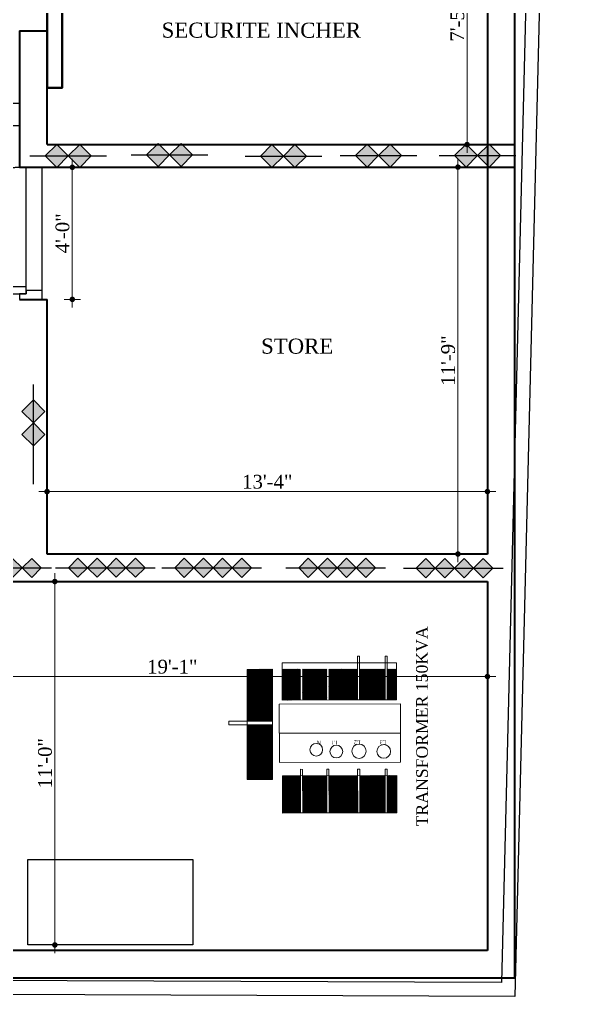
# Model space of a CAD drawing. Header units: inches. Extents: x -98933 to 1585249, y -3352739 to 192771.
# Drawn here: x 21590.6 to 21795.8, y 48380 to 48734.8 of the extents above; entities that cross this region are included whole.
import ezdxf
from ezdxf.enums import TextEntityAlignment as Align

# ---------------------------------------------------------------- set-up
doc = ezdxf.new("R2010")
doc.units = ezdxf.units.IN
doc.header["$MEASUREMENT"] = 0
doc.header["$PDMODE"] = 35
doc.linetypes.add('DASH', pattern=[0.35, 0.25, -0.1])
doc.layers.get('0').update_dxf_attribs({"lineweight": 0})
doc.layers.get('Defpoints').update_dxf_attribs({"lineweight": 0})
for name, color, linetype, lineweight in [('A column', 106, 'Continuous', 40), ('A WALL', 7, 'Continuous', 35), ('Door Schecule', 230, 'Continuous', 0), ('Layer1', 134, 'Continuous', 0), ('Text', 7, 'Continuous', 0), ('TEXT-BODY', 191, 'Continuous', 20)]:
    doc.layers.add(name, color=color, linetype=linetype, lineweight=lineweight)
for name, color, linetype in [('A Furniture', 7, 'Continuous'), ('A site line', 7, 'Continuous'), ('bp door', 40, 'Continuous'), ('fire rated wall', 7, 'Continuous')]:
    doc.layers.add(name, color=color, linetype=linetype)
doc.styles.add('ARIAL', font='times.ttf')
doc.styles.add('REG', font='times.ttf')
doc.dimstyles.new('Dim-Pres', dxfattribs={"dimtxt": 5.5, "dimasz": 2, "dimexe": 1.5, "dimexo": 1.5, "dimgap": 1, "dimtad": 3, "dimdec": 0, "dimzin": 3, "dimdsep": 46, "dimlunit": 4, "dimtxsty": 'REG', "dimblk": 'point', "dimcen": 2, "dimclrd": 256, "dimclre": 256, "dimclrt": 7, "dimadec": 0, "dimazin": 0, "dimtfac": 0.75, "dimtdec": 0, "dimtmove": 1, "dimatfit": 3, "dimldrblk": 'point', "dimfxl": 0, "dimtolj": 1, "dimtzin": 0, "dimlwd": -1, "dimlwe": -1, "dimarcsym": 1})
pattern_1 = [(153.7344634, (-14939.29018, -27791.78946), (-0.1106329686, -0.2241881938), [])]

# ---------------------------------------------------------------- blocks, each defined once
blk = doc.blocks.new('A$C21B56A5D')
at = {"layer": 'TEXT-BODY', "linetype": 'Continuous', "lineweight": 18}
h = blk.add_hatch(dxfattribs=at)
h.set_pattern_fill('ANSI31', color=0, scale=2, angle=108.7345, style=0)
h.set_pattern_definition(pattern_1)
h.paths.add_polyline_path([(19.11, 38.78), (15.87, 37.68), (20.18, 24.96), (23.42, 26.05)])
h.paths.add_polyline_path([(6.74, 75.23), (3.5, 74.13), (7.07, 63.62), (10.31, 64.72)])
h.paths.add_polyline_path([(-2.37, 60.42), (6.37, 63.38), (2.81, 73.9), (-5.94, 70.93)])
h.paths.add_polyline_path([(-6.64, 70.7), (-16.45, 67.37), (-12.88, 56.85), (-3.07, 60.18)])
h.paths.add_polyline_path([(-17.15, 67.13), (-25.46, 64.31), (-21.9, 53.79), (-13.58, 56.61)])
h.paths.add_polyline_path([(-26.16, 64.07), (-32.38, 61.96), (-28.81, 51.45), (-22.59, 53.56)])
h.paths.add_polyline_path([(-35.74, 60.83), (-44.42, 57.88), (-38.4, 40.14), (-29.72, 43.08)])
h.paths.add_polyline_path([(-31.63, 20.16), (-22.94, 23.1), (-29.29, 41.81), (-37.97, 38.86)])
h = blk.add_hatch(dxfattribs=at)
h.set_pattern_fill('ANSI31', color=0, scale=2, angle=108.7345, style=0)
h.set_pattern_definition(pattern_1)
h.paths.add_polyline_path([(15.17, 37.44), (6.43, 34.47), (10.74, 21.75), (19.48, 24.72)])
h.paths.add_polyline_path([(5.73, 34.24), (-4.09, 30.91), (0.23, 18.19), (10.04, 21.52)])
h.paths.add_polyline_path([(-4.78, 30.67), (-13.1, 27.85), (-8.78, 15.13), (-0.47, 17.95)])
h.paths.add_polyline_path([(-13.8, 27.61), (-20.02, 25.51), (-15.7, 12.78), (-9.48, 14.89)])
at = {"layer": 'TEXT-BODY', "color": 0, "linetype": 'Continuous', "lineweight": 18}
blk.add_line((-26, 39.7, 13.08), (15.46, 53.76, 13.08), dxfattribs=at)
at = {"layer": 'TEXT-BODY', "color": 0, "linetype": 'Continuous', "lineweight": 18, "elevation": 13.08}
for points in [[(1.31, 78.31), (6.37, 63.38), (7.07, 63.62), (2.01, 78.55)], [(-33.13, 64.17), (-28.81, 51.45), (10.31, 64.72), (6, 77.44)], [(-8.13, 75.11), (-3.07, 60.18), (-2.37, 60.42), (-7.43, 75.35)], [(-29.38, 49.67), (-22.61, 29.73), (18.85, 43.79), (12.08, 63.73)], [(-44.42, 57.88), (-31.63, 20.16), (-22.94, 23.1), (-35.74, 60.83)], [(-29.72, 43.08), (-29.29, 41.81), (-44.24, 36.74), (-44.67, 38.01)], [(19.48, 24.72), (14.42, 39.65), (15.12, 39.89), (20.18, 24.96)], [(-20.02, 25.51), (-15.7, 12.78), (23.42, 26.05), (19.11, 38.78)], [(10.04, 21.52), (4.98, 36.45), (5.68, 36.69), (10.74, 21.75)], [(-0.47, 17.95), (-5.54, 32.88), (-4.84, 33.12), (0.23, 18.19)], [(-9.48, 14.89), (-14.55, 29.83), (-13.85, 30.06), (-8.78, 15.13)]]:
    blk.add_lwpolyline(points, close=True, dxfattribs=at)
at = {"layer": 'TEXT-BODY', "color": 0, "linetype": 'Continuous', "lineweight": 18}
for centre, radius in [((11.85, 45.56, 13.08), 2.48), ((3.37, 42.78, 13.08), 2.58), ((-11.45, 38.33, 13.08), 2.3), ((-4.37, 40.06, 13.08), 2.3)]:
    blk.add_circle(centre, radius, dxfattribs=at)
at = {"layer": 'Door Schecule', "style": 'REG'}
for s, height, rotation, p in [('TRANSFORMER 150KVA', 4.2336, 108.7345, (35.69, 25.01, 13.08)), ('L3', 1.397, 198.7345, (11.42, 49.62, 13.08)), ('L2', 1.397, 198.7345, (2.66, 46.64, 13.08)), ('L1', 1.397, 198.7345, (-5.28, 43.95, 13.08)), ('N', 1.4, 198.7345, (-10.84, 42.07, 13.08))]:
    blk.add_text(s, height=height, rotation=rotation, dxfattribs=at).set_placement(p)
blk = doc.blocks.new('gdg')
at = {"layer": 'fire rated wall'}
h = blk.add_hatch(color=1, dxfattribs=at)
h.dxf.hatch_style = 1
h.paths.add_polyline_path([(9432288.4, -5613575.8), (9432298.7, -5613586.1), (9432309, -5613575.8)])
h.paths.add_polyline_path([(9432309, -5613575.8), (9432298.7, -5613565.5), (9432288.4, -5613575.8)])
h.paths.add_polyline_path([(9432309, -5613575.8), (9432329.7, -5613575.8), (9432319.3, -5613565.5)])
h.paths.add_polyline_path([(9432309, -5613575.8), (9432319.3, -5613586.1), (9432329.7, -5613575.8)])
h = blk.add_hatch(color=1, dxfattribs=at)
h.dxf.hatch_style = 1
h.paths.add_polyline_path([(9432329.7, -5613575.8), (9432340, -5613586.1), (9432350.3, -5613575.8)])
h.paths.add_polyline_path([(9432350.3, -5613575.8), (9432340, -5613565.5), (9432329.7, -5613575.8)])
h.paths.add_polyline_path([(9432350.3, -5613575.8), (9432371, -5613575.8), (9432360.7, -5613565.5)])
h.paths.add_polyline_path([(9432350.3, -5613575.8), (9432360.7, -5613586.1), (9432371, -5613575.8)])
at = {"layer": 'fire rated wall', "color": 1, "elevation": 0}
for points in [[(9432298.7, -5613586.1), (9432309, -5613575.8), (9432298.7, -5613565.5), (9432288.4, -5613575.8)], [(9432319.3, -5613586.1), (9432329.7, -5613575.8), (9432319.3, -5613565.5), (9432309, -5613575.8)], [(9432340, -5613586.1), (9432350.3, -5613575.8), (9432340, -5613565.5), (9432329.7, -5613575.8)], [(9432360.7, -5613586.1), (9432371, -5613575.8), (9432360.7, -5613565.5), (9432350.3, -5613575.8)]]:
    blk.add_lwpolyline(points, close=True, dxfattribs=at)
blk.add_lwpolyline([(9432274.6, -5613575.8), (9432382, -5613575.8)], dxfattribs=at)
blk = doc.blocks.new('bfg')
at = {"layer": 'fire rated wall'}
h = blk.add_hatch(color=1, dxfattribs=at)
h.dxf.hatch_style = 1
h.paths.add_polyline_path([(9432308.7, -5613534.5), (9432321.4, -5613547.3), (9432334.2, -5613534.5)])
h.paths.add_polyline_path([(9432334.2, -5613534.5), (9432321.4, -5613521.8), (9432308.7, -5613534.5)])
h.paths.add_polyline_path([(9432334.2, -5613534.5), (9432359.7, -5613534.5), (9432346.9, -5613521.8)])
h.paths.add_polyline_path([(9432334.2, -5613534.5), (9432346.9, -5613547.3), (9432359.7, -5613534.5)])
at = {"layer": 'fire rated wall', "color": 1, "elevation": 0}
for points in [[(9432321.4, -5613547.3), (9432334.2, -5613534.5), (9432321.4, -5613521.8), (9432308.7, -5613534.5)], [(9432346.9, -5613547.3), (9432359.7, -5613534.5), (9432346.9, -5613521.8), (9432334.2, -5613534.5)]]:
    blk.add_lwpolyline(points, close=True, dxfattribs=at)
blk.add_lwpolyline([(9432291.7, -5613534.5), (9432376.7, -5613534.5)], dxfattribs=at)
blk = doc.blocks.new('fddfgdgfsg')
at = {"ltscale": 100000}
h = blk.add_hatch(color=1, dxfattribs=at)
h.paths.add_polyline_path([(2091.9, -12378.98), (2096.33, -12383.41), (2100.73, -12379), (2100.72, -12378.98), (2100.73, -12378.97), (2096.32, -12374.56)])
h.paths.add_polyline_path([(2105.14, -12383.41), (2109.56, -12378.98), (2105.14, -12374.56), (2100.73, -12378.97), (2100.75, -12378.98), (2100.73, -12379)])
at = {"layer": 'bp door', "color": 1, "linetype": 'DASH'}
for p, q in [((2117.32, -12362.64, -9.7), (2072.61, -12362.64, -9.7)), ((2072.61, -12368.4, -9.7), (2072.61, -12362.64, -9.7)), ((2117.32, -12368.4, -9.7), (2072.61, -12368.4, -9.7))]:
    blk.add_line(p, q, dxfattribs=at)
at = {"layer": 'bp door', "color": 1, "elevation": -9.7}
for points in [[(2117.32, -12368.4), (2118.55, -12368.4), (2118.55, -12370.87), (2120.61, -12370.87), (2120.61, -12362.64), (2117.32, -12362.64)], [(2116.08, -12410.64), (2118.55, -12410.64), (2118.55, -12368.4), (2116.08, -12368.4)], [(2100.75, -12378.98), (2096.32, -12374.56), (2091.9, -12378.98), (2096.33, -12383.41)], [(2109.56, -12378.98), (2105.14, -12374.56), (2100.72, -12378.98), (2105.14, -12383.41)]]:
    blk.add_lwpolyline(points, close=True, dxfattribs=at)
at = {"layer": 'bp door', "color": 1, "linetype": 'DASH'}
blk.add_arc((2114.39, -12368.89, -9.7), 41.79, 179.3284, 272.3206, dxfattribs=at)
blk = doc.blocks.new('dot')
at = {"color": 4}
for p, q in [((-1.5, 0), (1.5, 0)), ((0, 1.5), (0, -1.5))]:
    blk.add_line(p, q, dxfattribs=at)
at = {"color": 6, "const_width": 0.5}
blk.add_lwpolyline([(-0.25, 0, 1), (0.25, 0, 1)], format="xyb", close=True, dxfattribs=at)
blk = doc.blocks.new('point')
blk.add_blockref('dot', (0, 0))
blk = doc.blocks.new('*D434')
at = {"layer": 'Defpoints', "color": 0, "ltscale": 30, "transparency": 16777216}
for p in [(21598.81, 48681.17, -11.61), (21609.76, 48681.17), (21598.81, 48633.17, -11.61)]:
    blk.add_point(p, dxfattribs=at)
at = {"layer": 'Layer1', "ltscale": 30, "transparency": 16777216}
for p, q in [((21607.24, 48681.17), (21611.26, 48681.17)), ((21609.76, 48635.17), (21609.76, 48679.17)), ((21607.24, 48633.17), (21611.26, 48633.17))]:
    blk.add_line(p, q, dxfattribs=at)
at = {"layer": 'Layer1', "ltscale": 30, "transparency": 16777216, "xscale": 2, "yscale": 2, "zscale": 2}
for p, rotation in [((21609.76, 48681.17), 90), ((21609.76, 48633.17), 270)]:
    blk.add_blockref('point', p, dxfattribs=dict(at, rotation=rotation))
at = {"layer": 'Layer1', "color": 7, "ltscale": 30, "transparency": 16777216, "insert": (21606.21, 48657.17), "char_height": 5, "attachment_point": 5, "rotation": 90, "style": 'REG'}
blk.add_mtext('\\A1;4\'-0"', dxfattribs=at)
blk = doc.blocks.new('*D468')
at = {"layer": 'Defpoints', "color": 0, "ltscale": 30, "transparency": 16777216}
for p in [(21760.58, 48496.16), (21531.58, 48487.67, -11.61), (21760.58, 48487.67, -11.61)]:
    blk.add_point(p, dxfattribs=at)
at = {"layer": 'Layer1', "ltscale": 30, "transparency": 16777216}
for p, q in [((21531.58, 48494.08), (21531.58, 48497.66)), ((21533.58, 48496.16), (21758.58, 48496.16)), ((21760.58, 48494.08), (21760.58, 48497.66))]:
    blk.add_line(p, q, dxfattribs=at)
at = {"layer": 'Layer1', "ltscale": 30, "transparency": 16777216, "xscale": 2, "yscale": 2, "zscale": 2, "rotation": 180}
blk.add_blockref('point', (21531.58, 48496.16), dxfattribs=at)
at = {"layer": 'Layer1', "ltscale": 30, "transparency": 16777216, "xscale": 2, "yscale": 2, "zscale": 2}
blk.add_blockref('point', (21760.58, 48496.16), dxfattribs=at)
at = {"layer": 'Layer1', "color": 7, "ltscale": 30, "transparency": 16777216, "insert": (21646.08, 48499.71), "char_height": 5, "attachment_point": 5, "style": 'REG'}
blk.add_mtext('\\A1;19\'-1"', dxfattribs=at)
blk = doc.blocks.new('*D469')
at = {"layer": 'Defpoints', "color": 0, "ltscale": 30, "transparency": 16777216}
for p in [(21603.41, 48530.67, -11.61), (21603.41, 48398.67, -11.61), (21603.41, 48398.67)]:
    blk.add_point(p, dxfattribs=at)
at = {"layer": 'Layer1', "ltscale": 30, "transparency": 16777216}
for p, q in [((21602.61, 48530.67), (21601.91, 48530.67)), ((21603.41, 48528.67), (21603.41, 48400.67)), ((21602.61, 48398.67), (21601.91, 48398.67))]:
    blk.add_line(p, q, dxfattribs=at)
at = {"layer": 'Layer1', "ltscale": 30, "transparency": 16777216, "xscale": 2, "yscale": 2, "zscale": 2}
for p, rotation in [((21603.41, 48530.67), 90), ((21603.41, 48398.67), 270)]:
    blk.add_blockref('point', p, dxfattribs=dict(at, rotation=rotation))
at = {"layer": 'Layer1', "color": 7, "ltscale": 30, "transparency": 16777216, "insert": (21599.86, 48464.67), "char_height": 5, "attachment_point": 5, "rotation": 90, "style": 'REG'}
blk.add_mtext('\\A1;11\'-0"', dxfattribs=at)
blk = doc.blocks.new('*D470')
at = {"layer": 'Defpoints', "color": 0, "ltscale": 30, "transparency": 16777216}
for p in [(21749.86, 48681.21), (21760.58, 48681.21, -11.61), (21760.58, 48540.67, -11.61)]:
    blk.add_point(p, dxfattribs=at)
at = {"layer": 'Layer1', "ltscale": 30, "transparency": 16777216}
for p, q in [((21752.35, 48681.21), (21748.36, 48681.21)), ((21749.86, 48542.67), (21749.86, 48679.21)), ((21752.35, 48540.67), (21748.36, 48540.67))]:
    blk.add_line(p, q, dxfattribs=at)
at = {"layer": 'Layer1', "ltscale": 30, "transparency": 16777216, "xscale": 2, "yscale": 2, "zscale": 2}
for p, rotation in [((21749.86, 48681.21), 90), ((21749.86, 48540.67), 270)]:
    blk.add_blockref('point', p, dxfattribs=dict(at, rotation=rotation))
at = {"layer": 'Layer1', "color": 7, "ltscale": 30, "transparency": 16777216, "insert": (21746.31, 48610.94), "char_height": 5, "attachment_point": 5, "rotation": 90, "style": 'REG'}
blk.add_mtext('\\A1;11\'-9"', dxfattribs=at)
blk = doc.blocks.new('*D471')
at = {"layer": 'Defpoints', "color": 0, "ltscale": 30, "transparency": 16777216}
for p in [(21760.58, 48563.35), (21600.58, 48540.67, -11.61), (21760.58, 48540.67, -11.61)]:
    blk.add_point(p, dxfattribs=at)
at = {"layer": 'Layer1', "ltscale": 30, "transparency": 16777216}
for p, q in [((21600.58, 48559.9), (21600.58, 48564.85)), ((21602.58, 48563.35), (21758.58, 48563.35)), ((21760.58, 48559.9), (21760.58, 48564.85))]:
    blk.add_line(p, q, dxfattribs=at)
at = {"layer": 'Layer1', "ltscale": 30, "transparency": 16777216, "xscale": 2, "yscale": 2, "zscale": 2, "rotation": 180}
blk.add_blockref('point', (21600.58, 48563.35), dxfattribs=at)
at = {"layer": 'Layer1', "ltscale": 30, "transparency": 16777216, "xscale": 2, "yscale": 2, "zscale": 2}
blk.add_blockref('point', (21760.58, 48563.35), dxfattribs=at)
at = {"layer": 'Layer1', "color": 7, "ltscale": 30, "transparency": 16777216, "insert": (21680.58, 48566.9), "char_height": 5, "attachment_point": 5, "style": 'REG'}
blk.add_mtext('\\A1;13\'-4"', dxfattribs=at)
blk = doc.blocks.new('*D472')
at = {"layer": 'Defpoints', "color": 0, "ltscale": 30, "transparency": 16777216}
for p in [(21753.18, 48778.67), (21753.21, 48778.67, -11.61), (24696.04, 48689.4, -11.61)]:
    blk.add_point(p, dxfattribs=at)
at = {"layer": 'Layer1', "ltscale": 30, "transparency": 16777216}
for p, q in [((21752.4, 48778.67), (21751.68, 48778.67)), ((21753.18, 48691.4), (21753.18, 48776.67)), ((21757.18, 48689.4), (21751.68, 48689.4))]:
    blk.add_line(p, q, dxfattribs=at)
at = {"layer": 'Layer1', "ltscale": 30, "transparency": 16777216, "xscale": 2, "yscale": 2, "zscale": 2}
for p, rotation in [((21753.18, 48778.67), 90), ((21753.18, 48689.4), 270)]:
    blk.add_blockref('point', p, dxfattribs=dict(at, rotation=rotation))
at = {"layer": 'Layer1', "color": 7, "ltscale": 30, "transparency": 16777216, "insert": (21749.63, 48734.04), "char_height": 5, "attachment_point": 5, "rotation": 90, "style": 'REG'}
blk.add_mtext('\\A1;7\'-5"', dxfattribs=at)

msp = doc.modelspace()

# ---------------------------------------------------------------- hatches: boundary and pattern name
at = {"layer": 'fire rated wall'}
h = msp.add_hatch(color=1, dxfattribs=at)
h.dxf.hatch_style = 1
h.paths.add_polyline_path([(21595.6, 48579.95), (21599.78, 48584.13), (21595.6, 48588.31)])
h.paths.add_polyline_path([(21595.6, 48588.31), (21591.42, 48584.13), (21595.6, 48579.95)])
h.paths.add_polyline_path([(21595.6, 48588.31), (21595.6, 48596.66), (21591.42, 48592.49)])
h.paths.add_polyline_path([(21595.6, 48588.31), (21599.78, 48592.49), (21595.6, 48596.66)])

# ---------------------------------------------------------------- linework, layer by layer
at = {"layer": 'A column', "color": 7, "ltscale": 30, "elevation": -11.61}
msp.add_lwpolyline([(21600.58, 48710.04), (21606.08, 48710.04), (21606.08, 48767.4), (21600.58, 48767.4)], close=True, dxfattribs=at)
at = {"layer": 'A Furniture', "color": 7, "ltscale": 30, "elevation": -11.61}
msp.add_lwpolyline([(21593.58, 48429.67), (21653.58, 48429.67), (21653.58, 48398.67), (21593.58, 48398.67), (21593.58, 48429.67)], dxfattribs=at)
at = {"layer": 'A site line', "color": 7, "ltscale": 30, "elevation": -11.61}
for points in [[(21782.77, 48873.42), (21770.56, 48379.96), (19271.7, 48389.62)], [(21777.77, 48873.55), (21765.68, 48384.98), (19271.72, 48394.62)], [(21536.58, 48696.21), (21536.58, 48540.67), (21526.58, 48540.67), (21526.58, 48704.4), (21590.58, 48704.4), (21590.58, 48696.21), (21536.58, 48696.21)]]:
    msp.add_lwpolyline(points, dxfattribs=at)
at = {"layer": 'A WALL', "color": 7, "ltscale": 30}
for p, q in [((21770.58, 48386.67, -11.61), (21770.58, 48788.67, -11.61)), ((21760.58, 48778.67, -11.61), (21760.58, 48540.67, -11.61)), ((21590.58, 48730.67, -11.61), (21590.58, 48681.21, -11.61)), ((21600.58, 48689.4, -11.61), (21600.58, 48730.67, -11.61)), ((21600.58, 48540.67, -11.61), (21600.58, 48633.17, -11.61)), ((21760.58, 48540.67, -11.61), (21600.58, 48540.67, -11.61)), ((21526.58, 48530.67, -11.61), (21760.58, 48530.67, -11.61)), ((21760.58, 48530.67, -11.61), (21760.58, 48396.67, -11.61)), ((21760.58, 48396.67, -11.61), (21531.58, 48396.67, -11.61)), ((21329.58, 48386.67, -11.61), (21770.58, 48386.67, -11.61))]:
    msp.add_line(p, q, dxfattribs=at)
for points, elevation in [([(21590.58, 48730.67), (21600.58, 48730.67)], -11.61), ([(21600.58, 48689.4), (21770.58, 48689.4)], -11.61), ([(21590.58, 48681.21), (21770.58, 48681.21)], -11.61), ([(21590.58, 48633.17), (21600.58, 48633.17)], -23.22)]:
    msp.add_lwpolyline(points, dxfattribs=dict(at, elevation=elevation))
at = {"layer": 'fire rated wall', "color": 1}
for points in [[(21595.6, 48574.38), (21595.6, 48602.24)], [(21595.6, 48566.02), (21595.6, 48593.88)]]:
    msp.add_lwpolyline(points, dxfattribs=at)
for points in [[(21599.78, 48592.49), (21595.6, 48596.66), (21591.42, 48592.49), (21595.6, 48588.31)], [(21599.78, 48584.13), (21595.6, 48588.31), (21591.42, 48584.13), (21595.6, 48579.95)], [(21599.78, 48584.13), (21595.6, 48588.31), (21591.42, 48584.13), (21595.6, 48579.95)]]:
    msp.add_lwpolyline(points, close=True, dxfattribs=at)

# ---------------------------------------------------------------- block references
at = {"layer": 'A Furniture', "color": 7, "ltscale": 30, "extrusion": (-0.000112692, -0.000457836, 1), "xscale": 1.005036021772785, "yscale": 1.005036021765508, "zscale": 1.005036021769335, "rotation": 341.366346971516}
msp.add_blockref('A$C21B56A5D', (21696.96, 48429.37, -49.39), dxfattribs=at)
at = {"layer": 'fire rated wall'}
for name, p, xscale, yscale, zscale in [('bfg', (-3068775.31, 1887887.99), 0.3276372017571703, 0.3276372017571703, 0.3276372017594806), ('bfg', (-3068738.48, 1887888.37), 0.3276372017571703, 0.3276372017571703, 0.3276372017594806), ('bfg', (-3068697.12, 1887887.95), 0.3276372017571703, 0.3276372017571703, 0.3276372017594806), ('bfg', (-3068662.57, 1887888.12), 0.3276372017571703, 0.3276372017571703, 0.3276372017594806), ('bfg', (-3068626.57, 1887888.13), 0.3276372017571703, 0.3276372017571703, 0.3276372017594806), ('gdg', (-3159314.65, 1941622.41), 0.3372336738611921, 0.337233673868468, 0.3372336738626473), ('gdg', (-3159276.95, 1941622.47), 0.3372336738611921, 0.337233673868468, 0.3372336738626473), ('gdg', (-3159238.3, 1941622.45), 0.3372336738611921, 0.337233673868468, 0.3372336738626473), ('gdg', (-3159193.27, 1941622.44), 0.3372336738611921, 0.337233673868468, 0.3372336738626473), ('gdg', (-3159150.58, 1941622.33), 0.3372336738611921, 0.337233673868468, 0.3372336738626473)]:
    msp.add_blockref(name, p, dxfattribs=dict(at, xscale=xscale, yscale=yscale, zscale=zscale))
at = {"layer": 'Layer1', "rotation": 270}
msp.add_blockref('fddfgdgfsg', (33961.45, 50753.77, -1.91), dxfattribs=at)

# ---------------------------------------------------------------- texts
at = {"layer": 'A WALL', "color": 7, "ltscale": 30, "extrusion": (0.002789, -1.6057e-16, 0.999996), "style": 'ARIAL'}
msp.add_text('SECURITE INCHER', height=5.48, rotation=359.9595, dxfattribs=at).set_placement((21678.37, 48730.95, 48.86), align=Align.MIDDLE_CENTER)
at = {"layer": 'Text', "color": 7, "extrusion": (0.002789, -1.6057e-16, 0.999996), "style": 'ARIAL'}
msp.add_text('STORE', height=5.48, rotation=359.9595, dxfattribs=at).set_placement((21691.5, 48616.18, 11.61), align=Align.MIDDLE_CENTER)

# ---------------------------------------------------------------- dimensions: what is measured, and where the dimension line sits
at = {"layer": 'Layer1', "ltscale": 30}
for base, p1, p2, picture, middle in [((21753.18, 48778.67), (24696.04, 48689.4, -11.61), (21753.21, 48778.67, -11.61), '*D472', (21749.63, 48734.04)), ((21609.76, 48681.17), (21598.81, 48633.17, -11.61), (21598.81, 48681.17, -11.61), '*D434', (21606.21, 48657.17)), ((21749.86, 48681.21), (21760.58, 48540.67, -11.61), (21760.58, 48681.21, -11.61), '*D470', (21746.31, 48610.94)), ((21603.41, 48398.67), (21603.41, 48530.67, -11.61), (21603.41, 48398.67, -11.61), '*D469', (21599.86, 48464.67))]:
    dim = msp.add_linear_dim(base=base, p1=p1, p2=p2, angle=90, dimstyle='Dim-Pres', override={"dimtxt": 5, "dimfxl": 4, "dimfxlon": 1}, dxfattribs=at)
    dim.commit()
    dim.dimension.update_dxf_attribs({"geometry": picture, "text_midpoint": middle})
for base, p1, p2, picture, middle in [((21760.58, 48563.35), (21600.58, 48540.67, -11.61), (21760.58, 48540.67, -11.61), '*D471', (21680.58, 48566.9)), ((21760.58, 48496.16), (21531.58, 48487.67, -11.61), (21760.58, 48487.67, -11.61), '*D468', (21646.08, 48499.71))]:
    dim = msp.add_linear_dim(base=base, p1=p1, p2=p2, dimstyle='Dim-Pres', override={"dimtxt": 5, "dimfxl": 4, "dimfxlon": 1}, dxfattribs=at)
    dim.commit()
    dim.dimension.update_dxf_attribs({"geometry": picture, "text_midpoint": middle})

doc.saveas('drawing.dxf')
